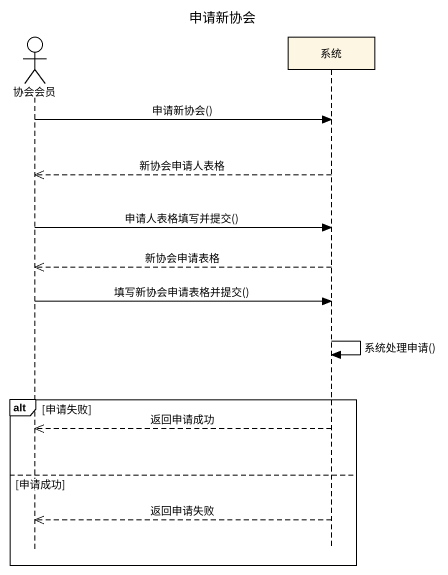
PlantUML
@startuml
title 申请新协会
hide footbox
actor 协会会员
participant 系统

协会会员 -> 系统 : 申请新协会()
系统 -->> 协会会员 : 新协会申请人表格
协会会员 -> 系统 : 申请人表格填写并提交()
系统 -->> 协会会员 : 新协会申请表格
协会会员 -> 系统 : 填写新协会申请表格并提交()
系统 -> 系统 : 系统处理申请()
alt 申请失败
  系统 -->> 协会会员 : 返回申请成功
else 申请成功
  系统 -->> 协会会员 : 返回申请失败
end
@enduml
